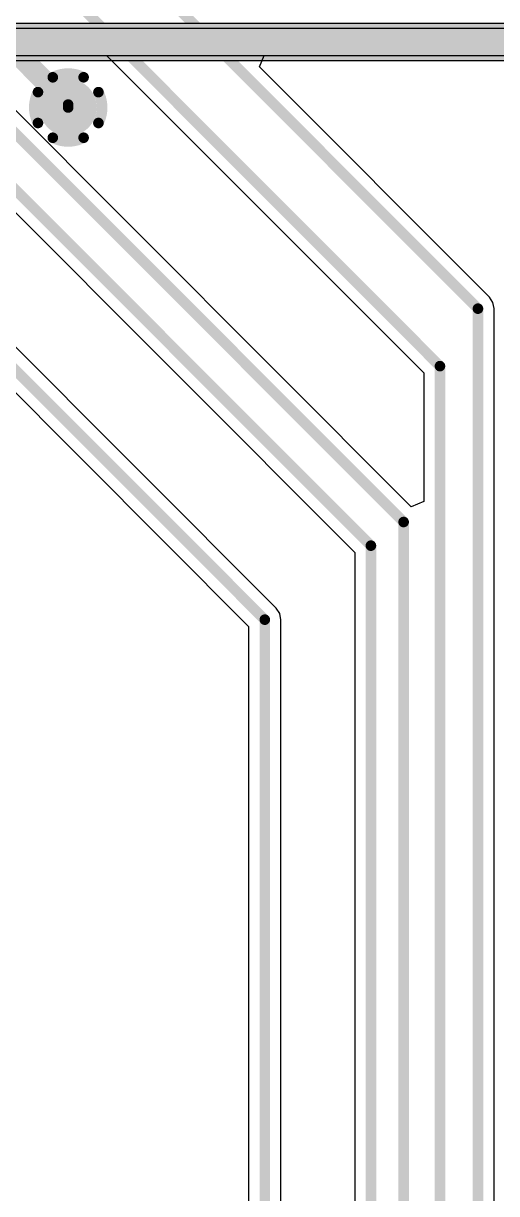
# Model space of a CAD drawing. Header units: millimetres. Extents: x 6.83 to 16.18, y 4.59 to 12.3.
# Drawn here: x 14.184 to 14.631, y 8.571 to 9.674 of the extents above; entities that cross this region are included whole.
import ezdxf

# ---------------------------------------------------------------- set-up
doc = ezdxf.new("R2010")
doc.units = ezdxf.units.MM
doc.header["$MEASUREMENT"] = 0
for name, color, linetype in [('BottomLayer', 5, 'Continuous'), ('BottomSolder', 6, 'Continuous'), ('InternalPlane1', 76, 'Continuous'), ('InternalPlane2', 16, 'Continuous'), ('MultiLayer', 9, 'Continuous'), ('TopLayer', 1, 'Continuous'), ('TopSolder', 216, 'Continuous'), ('ViaHoleLayer', 16, 'Continuous')]:
    doc.layers.add(name, color=color, linetype=linetype)

msp = doc.modelspace()

# ---------------------------------------------------------------- linework, layer by layer
at = {"layer": 'BottomLayer'}
for p, q in [((15.7548, 9.6739), (13.3626, 9.6739)), ((13.4077, 9.644), (15.7417, 9.644))]:
    msp.add_line(p, q, dxfattribs=at)
at = {"layer": 'BottomLayer', "const_width": 0.015}
msp.add_lwpolyline([(14.219, 9.5948, 1), (14.234, 9.5948, 1)], format="xyb", close=True, dxfattribs=at)
at = {"layer": 'BottomSolder', "const_width": 0.019}
msp.add_lwpolyline([(14.217, 9.5948, 1), (14.236, 9.5948, 1)], format="xyb", close=True, dxfattribs=at)
at = {"layer": 'InternalPlane1'}
msp.add_line((12.8312, 9.644), (15.75, 9.644), dxfattribs=at)
at = {"layer": 'InternalPlane1', "const_width": 0.03}
msp.add_lwpolyline([(12.8226, 9.6591), (15.7745, 9.6591)], dxfattribs=at)
at = {"layer": 'InternalPlane1', "const_width": 0.01}
for points in [[(14.212, 9.6233, -0.240079), (14.2411, 9.6233)], [(14.198, 9.5802, -0.240079), (14.198, 9.6093)], [(14.2551, 9.6093, -0.240079), (14.2551, 9.5802)], [(14.2411, 9.5663, -0.240079), (14.212, 9.5663)]]:
    msp.add_lwpolyline(points, format="xyb", dxfattribs=at)
at = {"layer": 'InternalPlane1', "const_width": 0.005}
for points in [[(14.2095, 9.6233, 1), (14.2145, 9.6233, 1)], [(14.2386, 9.6233, 1), (14.2436, 9.6233, 1)], [(14.1955, 9.6093, 1), (14.2005, 9.6093, 1)], [(14.2526, 9.6093, 1), (14.2576, 9.6093, 1)], [(14.1955, 9.5802, 1), (14.2005, 9.5802, 1)], [(14.2526, 9.5802, 1), (14.2576, 9.5802, 1)], [(14.2095, 9.5663, 1), (14.2145, 9.5663, 1)], [(14.2386, 9.5663, 1), (14.2436, 9.5663, 1)]]:
    msp.add_lwpolyline(points, format="xyb", close=True, dxfattribs=at)
at = {"layer": 'InternalPlane2'}
for p, q in [((15.75, 9.6692), (12.8265, 9.6692)), ((12.8284, 9.639), (15.75, 9.639))]:
    msp.add_line(p, q, dxfattribs=at)
at = {"layer": 'InternalPlane2', "const_width": 0.03}
msp.add_lwpolyline([(12.8176, 9.6541), (15.7651, 9.6541)], dxfattribs=at)
at = {"layer": 'InternalPlane2', "const_width": 0.027}
msp.add_lwpolyline([(14.213, 9.5948, 1), (14.24, 9.5948, 1)], format="xyb", close=True, dxfattribs=at)
at = {"layer": 'MultiLayer', "const_width": 0.015}
msp.add_lwpolyline([(14.219, 9.5948, 1), (14.234, 9.5948, 1)], format="xyb", close=True, dxfattribs=at)
at = {"layer": 'TopLayer'}
for p, q in [((13.8584, 9.644), (14.3969, 9.1055)), ((14.0284, 9.644), (14.4971, 9.1752)), ((14.1403, 9.644), (14.2628, 9.644)), ((14.2628, 9.644), (14.5623, 9.3445)), ((14.4071, 9.6331), (14.4116, 9.644)), ((14.4116, 9.644), (15.75, 9.644)), ((14.423, 9.1226), (13.9125, 9.6331)), ((14.5505, 9.2183), (14.1357, 9.6331)), ((14.6243, 9.4159), (14.4071, 9.6331)), ((14.6276, 9.4109), (14.6243, 9.4159)), ((14.6288, 9.4051), (14.6276, 9.4109)), ((14.6288, 6.5339), (14.6288, 9.4051)), ((14.5623, 9.3445), (14.5623, 9.2232)), ((14.5623, 9.2232), (14.5505, 9.2183)), ((14.4971, 9.1752), (14.4971, 8.0639)), ((14.4263, 9.1176), (14.423, 9.1226)), ((14.4275, 9.1118), (14.4263, 9.1176)), ((14.3969, 9.1055), (14.3969, 8.2496)), ((14.4275, 8.2496), (14.4275, 9.1118))]:
    msp.add_line(p, q, dxfattribs=at)
for points, const_width in [([(13.544, 10.4746), (14.6135, 9.4051)], 0.01), ([(13.4976, 10.4309), (14.5776, 9.3509)], 0.01), ([(13.4401, 10.384), (14.2265, 9.5976)], 0.02), ([(13.4083, 10.3389), (14.5433, 9.2039)], 0.01), ([(13.3915, 10.3024), (14.5124, 9.1816)], 0.01), ([(13.2973, 10.2267), (14.4122, 9.1118)], 0.01), ([(14.2265, 9.5948), (14.2265, 9.5976)], 0.01), ([(14.6135, 6.5119), (14.6135, 9.4051)], 0.01), ([(14.5776, 6.6181), (14.5776, 9.3509)], 0.01), ([(14.5433, 6.6202), (14.5433, 9.2039)], 0.01), ([(14.5124, 6.6281), (14.5124, 9.1816)], 0.01), ([(14.4122, 8.2282), (14.4122, 9.1118)], 0.01)]:
    msp.add_lwpolyline(points, dxfattribs=dict(at, const_width=const_width))
for points, const_width in [([(14.219, 9.5948, 1), (14.234, 9.5948, 1)], 0.015), ([(14.2215, 9.5976, 1), (14.2315, 9.5976, 1)], 0.01), ([(14.224, 9.5976, 1), (14.229, 9.5976, 1)], 0.005), ([(14.224, 9.5948, 1), (14.229, 9.5948, 1)], 0.005), ([(14.611, 9.4051, 1), (14.616, 9.4051, 1)], 0.005), ([(14.611, 9.4051, 1), (14.616, 9.4051, 1)], 0.005), ([(14.5751, 9.3509, 1), (14.5801, 9.3509, 1)], 0.005), ([(14.5751, 9.3509, 1), (14.5801, 9.3509, 1)], 0.005), ([(14.5408, 9.2039, 1), (14.5458, 9.2039, 1)], 0.005), ([(14.5408, 9.2039, 1), (14.5458, 9.2039, 1)], 0.005), ([(14.5099, 9.1816, 1), (14.5149, 9.1816, 1)], 0.005), ([(14.5099, 9.1816, 1), (14.5149, 9.1816, 1)], 0.005), ([(14.4097, 9.1118, 1), (14.4147, 9.1118, 1)], 0.005), ([(14.4097, 9.1118, 1), (14.4147, 9.1118, 1)], 0.005)]:
    msp.add_lwpolyline(points, format="xyb", close=True, dxfattribs=dict(at, const_width=const_width))
at = {"layer": 'TopSolder', "const_width": 0.019}
msp.add_lwpolyline([(14.217, 9.5948, 1), (14.236, 9.5948, 1)], format="xyb", close=True, dxfattribs=at)
at = {"layer": 'ViaHoleLayer', "const_width": 0.007}
msp.add_lwpolyline([(14.223, 9.5948, 1), (14.23, 9.5948, 1)], format="xyb", close=True, dxfattribs=at)

doc.saveas('drawing.dxf')
